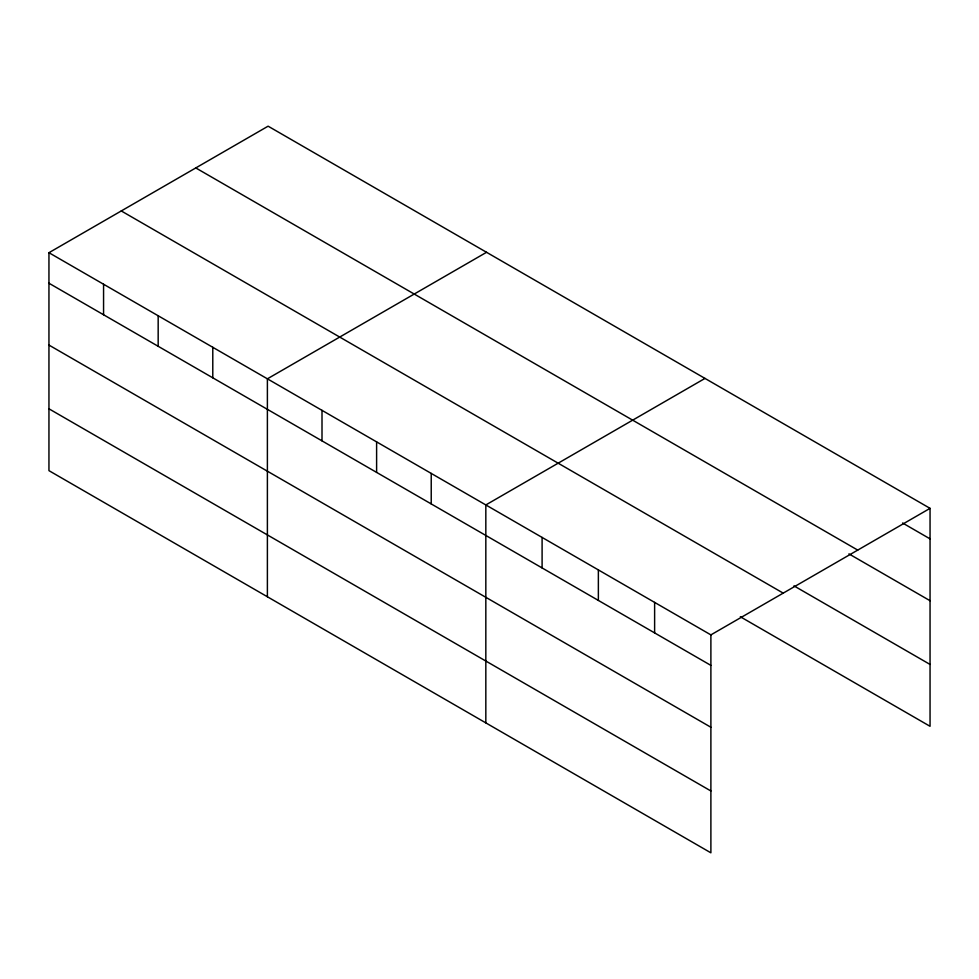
<?xml version="1.0" encoding="UTF-8"?>
<svg xmlns="http://www.w3.org/2000/svg" width="979" height="979" viewBox="0 0 979 979"><rect width="100%" height="100%" fill="white"/><g stroke="black" fill="none" stroke-linecap="round" stroke-linejoin="round"><path stroke-width="1.47" d="M48.95 252.704L710.889 634.881L710.889 852.819L48.95 470.654L48.95 252.704L268.111 126.181L930.05 508.346L930.05 726.296L740.32 616.746M486.551 252.288L267.389 378.824L267.389 596.774M704.99 378.408L485.829 504.944L485.829 722.881M710.889 634.881L930.05 508.346M902.577 522.994L930.05 538.866M195.788 167.935L857.726 550.1M848.928 553.881L930.05 600.714M793.969 585.87L930.05 664.435M121.274 210.95L783.212 593.127M48.95 283.225L710.889 665.39M48.95 345.073L710.889 727.25M48.95 408.806L710.889 790.971M654.621 602.391L654.621 632.911M598.365 569.913L598.365 600.421M542.097 537.422L542.097 567.942M431.225 473.408L431.225 503.928M376.609 441.884L376.609 472.404M322.005 410.348L322.005 440.868M212.786 347.3L212.786 377.808M158.17 315.764L158.17 346.285M103.566 284.24L103.566 314.761"/></g></svg>
